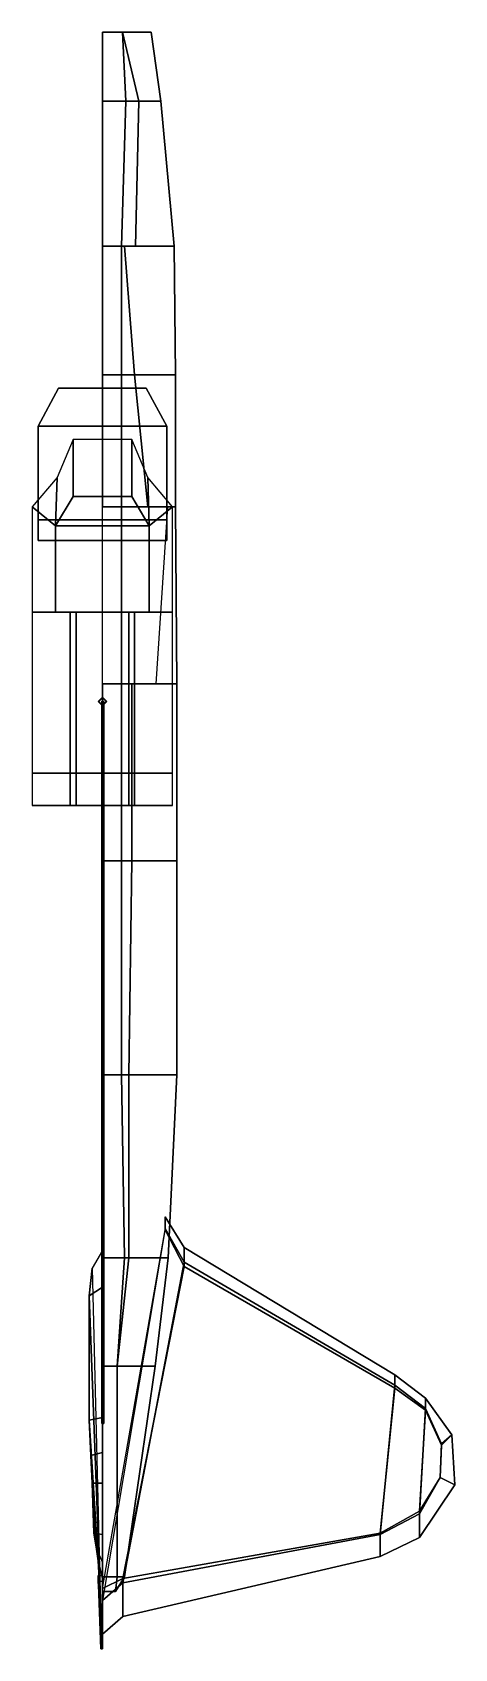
# Model space of a CAD drawing. Extents: x -0.5 to 2.4, y -6.6 to 4.5.
import ezdxf

# ---------------------------------------------------------------- set-up
doc = ezdxf.new("R2010")
doc.units = 0
doc.layers.get('0').update_dxf_attribs({"linetype": 'CONTINUOUS'})

msp = doc.modelspace()

# ---------------------------------------------------------------- linework, layer by layer
for points in [[(0.138, 4.45, 1.637), (0.16, 3.98, 1.52), (0, 3.98, 1.52), (0, 4.45, 1.63)], [(0, 4.45, 2.32), (0, 3.98, 2.44), (0.25, 3.98, 2.44), (0.138, 4.45, 2.303)], [(0.333, 4.45, 1.832), (0, 4.45, 2.32), (0.138, 4.45, 2.303), (0.333, 4.45, 2.108)], [(0.138, 4.45, 1.637), (0, 4.45, 1.63), (0, 4.45, 2.32), (0.333, 4.45, 1.832)], [(0.4, 3.98, 1.68), (0.16, 3.98, 1.52), (0.138, 4.45, 1.637), (0.333, 4.45, 1.832)], [(0.25, 3.98, 2.44), (0.4, 3.98, 2.3), (0.333, 4.45, 2.108), (0.138, 4.45, 2.303)], [(0.4, 3.98, 2.3), (0.4, 3.98, 1.68), (0.333, 4.45, 1.832), (0.333, 4.45, 2.108)], [(0, 3.98, 2.44), (0, 2.99, 2.57), (0.227, 2.99, 2.57), (0.25, 3.98, 2.44)], [(0.16, 3.98, 1.52), (0.13, 2.99, 1.37), (0, 2.99, 1.37), (0, 3.98, 1.52)], [(0.49, 2.99, 1.67), (0.13, 2.99, 1.37), (0.16, 3.98, 1.52), (0.4, 3.98, 1.68)], [(0.227, 2.99, 2.57), (0.49, 2.99, 2.33), (0.4, 3.98, 2.3), (0.25, 3.98, 2.44)], [(0.49, 2.99, 2.33), (0.49, 2.99, 1.67), (0.4, 3.98, 1.68), (0.4, 3.98, 2.3)], [(0, 2.99, 2.64), (0, 2.11, 2.74), (0.22, 2.11, 2.74), (0.15, 2.99, 2.64)], [(0.15, 2.99, 2.64), (0.227, 2.99, 2.57), (0, 2.99, 2.57), (0, 2.99, 2.64)], [(0.13, 2.99, 1.37), (0.13, 2.11, 1.39), (0, 2.11, 1.39), (0, 2.99, 1.37)], [(0.5, 2.11, 1.7), (0.13, 2.11, 1.39), (0.13, 2.99, 1.37), (0.49, 2.99, 1.67)], [(0.22, 2.11, 2.74), (0.5, 2.11, 2.34), (0.49, 2.99, 2.33), (0.15, 2.99, 2.64)], [(0.5, 2.11, 2.34), (0.5, 2.11, 1.7), (0.49, 2.99, 1.67), (0.49, 2.99, 2.33)], [(0, 2.11, 2.74), (0, 1.21, 2.83), (0.31, 1.21, 2.83), (0.22, 2.11, 2.74)], [(0.13, 2.11, 1.39), (0.13, 1.21, 1.41), (0, 1.21, 1.41), (0, 2.11, 1.39)], [(0.5, 1.21, 1.72), (0.13, 1.21, 1.41), (0.13, 2.11, 1.39), (0.5, 2.11, 1.7)], [(0.31, 1.21, 2.83), (0.5, 1.21, 2.35), (0.5, 2.11, 2.34), (0.22, 2.11, 2.74)], [(0.5, 1.21, 2.35), (0.5, 1.21, 1.72), (0.5, 2.11, 1.7), (0.5, 2.11, 2.34)], [(0.44, 1.76, 1.16), (-0.44, 1.76, 1.16), (-0.3, 2.02, 1.2), (0.3, 2.02, 1.2)], [(-0.3, 2.02, 1.2), (-0.44, 1.76, 1.16), (-0.44, 1.76, 1.64), (-0.3, 2.02, 1.64)], [(0.3, 2.02, 1.2), (-0.3, 2.02, 1.2), (-0.3, 2.02, 1.64), (0.3, 2.02, 1.64)], [(0.3, 2.02, 1.64), (0.44, 1.76, 1.64), (0.44, 1.76, 1.16), (0.3, 2.02, 1.2)], [(0.44, 1.12, 1.16), (-0.44, 1.12, 1.16), (-0.44, 1.76, 1.16), (0.44, 1.76, 1.16)], [(-0.44, 1.76, 1.16), (-0.44, 1.12, 1.16), (-0.44, 1.12, 1.64), (-0.44, 1.76, 1.64)], [(-0.2, 1.67, 2.38), (-0.31, 1.41, 2.38), (-0.32, 1.08, 3.15), (-0.2, 1.28, 3.15)], [(0.2, 1.28, 3.15), (0.2, 1.67, 2.38), (-0.2, 1.67, 2.38), (-0.2, 1.28, 3.15)], [(0.32, 1.08, 3.15), (0.31, 1.41, 2.38), (0.2, 1.67, 2.38), (0.2, 1.28, 3.15)], [(0.44, 1.76, 1.64), (0.44, 1.12, 1.64), (0.44, 1.12, 1.16), (0.44, 1.76, 1.16)], [(-0.31, 1.41, 2.38), (-0.48, 1.21, 2.38), (-0.32, 1.08, 3.15)], [(0.32, 1.08, 3.15), (0.48, 1.21, 2.38), (0.31, 1.41, 2.38), (0.32, 1.08, 3.15)], [(-0.2, 1.28, 3.15), (-0.32, 1.08, 3.15), (0.32, 1.08, 3.15), (0.2, 1.28, 3.15)], [(-0.48, 1.21, 2.38), (-0.48, 0.49, 2.38), (-0.32, 0.49, 3.15), (-0.32, 1.08, 3.15)], [(0.44, 1.12, 1.28), (-0.44, 1.12, 1.28), (-0.44, 1.12, 1.16), (0.44, 1.12, 1.16)], [(-0.44, 1.12, 1.28), (-0.44, 0.98, 1.28), (-0.44, 0.98, 1.64), (-0.44, 1.12, 1.64)], [(0.44, 0.98, 1.28), (-0.44, 0.98, 1.28), (-0.44, 1.12, 1.28), (0.44, 1.12, 1.28)], [(0.13, 1.21, 1.41), (0.13, 0, 1.44), (0, 0, 1.44), (0, 1.21, 1.41)], [(0.51, 0, 1.74), (0.13, 0, 1.44), (0.13, 1.21, 1.41), (0.5, 1.21, 1.72)], [(0.32, 0.49, 3.15), (0.48, 0.49, 2.38), (0.48, 1.21, 2.38), (0.32, 1.08, 3.15)], [(0.445, 1.21, 2.49), (0.366, 0, 2.49), (0.51, 0, 2.36), (0.5, 1.21, 2.35)], [(0.44, 1.12, 1.64), (0.44, 0.98, 1.64), (0.44, 0.98, 1.28), (0.44, 1.12, 1.28)], [(0.51, 0, 2.36), (0.51, 0, 1.74), (0.5, 1.21, 1.72), (0.5, 1.21, 2.35)], [(-0.32, 1.08, 3.15), (-0.32, 0.49, 3.15), (0.32, 0.49, 3.15), (0.32, 1.08, 3.15)], [(0.44, 0.98, 1.64), (-0.44, 0.98, 1.64), (-0.44, 0.98, 1.28), (0.44, 0.98, 1.28)], [(-0.32, 0.49, 3.15), (-0.48, 0.49, 2.38), (0.48, 0.49, 2.38), (0.32, 0.49, 3.15)], [(-0.48, 0.49, 2.38), (-0.48, -0.61, 2.38), (-0.22, -0.61, 3.05), (-0.22, 0.49, 3.05)], [(-0.22, 0.49, 3.05), (-0.22, -0.61, 3.05), (-0.18, -0.61, 3.13), (-0.18, 0.49, 3.13)], [(-0.18, 0.49, 3.13), (-0.18, -0.61, 3.13), (0.18, -0.61, 3.13), (0.18, 0.49, 3.13)], [(0.18, -0.61, 3.13), (0.22, -0.61, 3.05), (0.22, 0.49, 3.05), (0.18, 0.49, 3.13)], [(0.22, -0.61, 3.05), (0.48, -0.61, 2.38), (0.48, 0.49, 2.38), (0.22, 0.49, 3.05)], [(0, 0, 2.64), (0, -1.21, 2.64), (0.2, -1.21, 2.64), (0.2, 0, 2.64)], [(0.13, 0, 1.44), (0.13, -1.21, 1.47), (0, -1.21, 1.47), (0, 0, 1.44)], [(0.51, -1.21, 1.79), (0.13, -1.21, 1.47), (0.13, 0, 1.44), (0.51, 0, 1.74)], [(0.2, -1.21, 2.64), (0.51, -1.21, 2.36), (0.51, 0, 2.36), (0.2, 0, 2.64)], [(0.51, -1.21, 2.36), (0.51, -1.21, 1.79), (0.51, 0, 1.74), (0.51, 0, 2.36)], [(0, -0.09, 3.13), (-0.03, -0.12, 3.13), (-0.025, -0.12, 3.51), (0, -0.095, 3.51)], [(0, -0.095, 3.51), (-0.025, -0.12, 3.51), (0, -0.145, 3.51), (0.025, -0.12, 3.51)], [(0.03, -0.12, 3.13), (0, -0.09, 3.13), (0, -0.095, 3.51), (0.025, -0.12, 3.51)], [(-0.03, -0.12, 3.13), (0, -0.15, 3.13), (0, -0.145, 3.51), (-0.025, -0.12, 3.51)], [(0.01, -0.12, 3.479), (-0.005, -0.119, 3.488), (-0.005, -5.052, 3.902), (0.01, -5.053, 3.893)], [(-0.005, -0.119, 3.488), (-0.005, -0.121, 3.471), (-0.005, -5.053, 3.885), (-0.005, -5.052, 3.902)], [(-0.005, -0.121, 3.471), (0.01, -0.12, 3.479), (0.01, -5.053, 3.893), (-0.005, -5.053, 3.885)], [(0, -0.15, 3.13), (0.03, -0.12, 3.13), (0.025, -0.12, 3.51), (0, -0.145, 3.51)], [(-0.48, -0.61, 2.38), (-0.48, -0.83, 2.38), (-0.22, -0.83, 3.01), (-0.22, -0.61, 3.05)], [(-0.22, -0.61, 3.05), (-0.22, -0.83, 3.01), (-0.18, -0.83, 3.08), (-0.18, -0.61, 3.13)], [(-0.18, -0.61, 3.13), (-0.18, -0.83, 3.08), (0.18, -0.83, 3.08), (0.18, -0.61, 3.13)], [(0.18, -0.83, 3.08), (0.22, -0.83, 3.01), (0.22, -0.61, 3.05), (0.18, -0.61, 3.13)], [(0.22, -0.83, 3.01), (0.48, -0.83, 2.38), (0.48, -0.61, 2.38), (0.22, -0.61, 3.05)], [(-0.22, -0.83, 3.01), (-0.48, -0.83, 2.38), (0.48, -0.83, 2.38), (0.22, -0.83, 3.01)], [(-0.18, -0.83, 3.08), (-0.22, -0.83, 3.01), (0.22, -0.83, 3.01), (0.18, -0.83, 3.08)], [(0, -1.21, 2.64), (0, -2.67, 2.65), (0.18, -2.67, 2.65), (0.2, -1.21, 2.64)], [(0.13, -1.21, 1.47), (0.13, -2.67, 1.55), (0, -2.67, 1.55), (0, -1.21, 1.47)], [(0.51, -2.67, 1.88), (0.13, -2.67, 1.55), (0.13, -1.21, 1.47), (0.51, -1.21, 1.79)], [(0.18, -2.67, 2.65), (0.51, -2.67, 2.36), (0.51, -1.21, 2.36), (0.2, -1.21, 2.64)], [(0.51, -2.67, 2.36), (0.51, -2.67, 1.88), (0.51, -1.21, 1.79), (0.51, -1.21, 2.36)], [(0.13, -2.67, 1.55), (0.15, -3.92, 1.68), (0, -3.92, 1.68), (0, -2.67, 1.55)], [(0, -2.67, 2.65), (0, -3.92, 2.61), (0.18, -3.92, 2.61), (0.18, -2.67, 2.65)], [(0.45, -3.92, 1.95), (0.15, -3.92, 1.68), (0.13, -2.67, 1.55), (0.51, -2.67, 1.88)], [(0.18, -3.92, 2.61), (0.45, -3.92, 2.35), (0.51, -2.67, 2.36), (0.18, -2.67, 2.65)], [(0.45, -3.92, 2.35), (0.45, -3.92, 1.95), (0.51, -2.67, 1.88), (0.51, -2.67, 2.36)], [(0.43, -3.64, 2.18), (0.56, -3.85, 2.18), (0.56, -3.98, 2.03), (0.43, -3.73, 2.03)], [(0.43, -3.72, 2.33), (0.56, -3.95, 2.33), (0.56, -3.85, 2.18), (0.43, -3.64, 2.18)], [(0, -6.26, 2.35), (0.14, -6.14, 2.33), (0.56, -3.95, 2.33), (0.43, -3.72, 2.33)], [(0.56, -3.98, 2.03), (0.14, -6.11, 2.03), (0, -6.18, 2.01), (0.43, -3.73, 2.03)], [(0.56, -3.85, 2.18), (2, -4.72, 2.18), (2, -4.81, 2.04), (0.56, -3.98, 2.03)], [(0.56, -3.95, 2.33), (2, -4.79, 2.31), (2, -4.72, 2.18), (0.56, -3.85, 2.18)], [(0, -4.12, 2.74), (0, -3.87, 2.6), (-0.07, -3.99, 2.6), (-0.09, -4.18, 2.74)], [(0, -3.92, 2.61), (0, -4.66, 2.55), (0.1, -4.66, 2.55), (0.18, -3.92, 2.61)], [(0.15, -3.92, 1.68), (0.1, -4.66, 1.79), (0, -4.66, 1.79), (0, -3.92, 1.68)], [(0.1, -4.66, 2.55), (0.36, -4.66, 2.33), (0.45, -3.92, 2.35), (0.18, -3.92, 2.61)], [(0.36, -4.66, 2.02), (0.1, -4.66, 1.79), (0.15, -3.92, 1.68), (0.45, -3.92, 1.95)], [(0.14, -6.14, 2.33), (1.9, -5.81, 2.31), (2, -4.79, 2.31), (0.56, -3.95, 2.33)], [(0.36, -4.66, 2.33), (0.36, -4.66, 2.02), (0.45, -3.92, 1.95), (0.45, -3.92, 2.35)], [(-0.07, -3.99, 2.6), (-0.01, -6.41, 2.28), (-0.01, -6.31, 2.35), (-0.09, -4.18, 2.74)], [(2, -4.81, 2.04), (1.9, -5.8, 2.04), (0.14, -6.11, 2.03), (0.56, -3.98, 2.03)], [(0, -5.01, 3.94), (0, -4.12, 2.74), (-0.09, -4.18, 2.74), (-0.09, -5.03, 3.86)], [(-0.09, -4.18, 2.74), (-0.01, -6.31, 2.35), (-0.03, -5.99, 3.58), (-0.09, -5.03, 3.86)], [(0, -4.66, 2.55), (0, -6.1, 2.38), (0.1, -6.1, 2.38), (0.1, -4.66, 2.55)], [(0.1, -4.66, 1.79), (0.1, -6.1, 2.09), (0, -6.1, 2.09), (0, -4.66, 1.79)], [(0.1, -6.1, 2.38), (0.15, -6.1, 2.29), (0.36, -4.66, 2.33), (0.1, -4.66, 2.55)], [(0.15, -6.1, 2.13), (0.1, -6.1, 2.09), (0.1, -4.66, 1.79), (0.36, -4.66, 2.02)], [(0.15, -6.1, 2.29), (0.15, -6.1, 2.13), (0.36, -4.66, 2.02), (0.36, -4.66, 2.33)], [(2, -4.72, 2.18), (2.21, -4.88, 2.18), (2.21, -4.96, 2.06), (2, -4.81, 2.04)], [(2, -4.79, 2.31), (2.21, -4.95, 2.28), (2.21, -4.88, 2.18), (2, -4.72, 2.18)], [(1.9, -5.81, 2.31), (2.17, -5.67, 2.29), (2.21, -4.95, 2.28), (2, -4.79, 2.31)], [(2.21, -4.96, 2.06), (2.17, -5.65, 2.05), (1.9, -5.8, 2.04), (2, -4.81, 2.04)], [(2.17, -5.67, 2.29), (2.31, -5.42, 2.25), (2.32, -5.19, 2.25), (2.21, -4.95, 2.28)], [(2.32, -5.2, 2.07), (2.31, -5.42, 2.08), (2.17, -5.65, 2.05), (2.21, -4.96, 2.06)], [(2.21, -4.88, 2.18), (2.39, -5.13, 2.18), (2.32, -5.2, 2.07), (2.21, -4.96, 2.06)], [(2.21, -4.95, 2.28), (2.32, -5.19, 2.25), (2.39, -5.13, 2.18), (2.21, -4.88, 2.18)], [(0, -5.25, 4.08), (0, -5.01, 3.94), (-0.09, -5.03, 3.86), (-0.08, -5.27, 3.99)], [(-0.09, -5.03, 3.86), (-0.03, -5.99, 3.58), (-0.04, -5.91, 3.77), (-0.08, -5.27, 3.99)], [(2.39, -5.13, 2.18), (2.41, -5.47, 2.18), (2.31, -5.42, 2.08), (2.32, -5.2, 2.07)], [(2.32, -5.19, 2.25), (2.31, -5.42, 2.25), (2.41, -5.47, 2.18), (2.39, -5.13, 2.18)], [(0, -5.46, 4.12), (0, -5.25, 4.08), (-0.08, -5.27, 3.99), (-0.07, -5.46, 4.05)], [(-0.08, -5.27, 3.99), (-0.04, -5.91, 3.77), (-0.06, -5.8, 3.95), (-0.07, -5.46, 4.05)], [(-0.07, -5.46, 4.05), (-0.06, -5.8, 3.95), (0, -5.81, 4.02), (0, -5.46, 4.12)], [(2.17, -5.65, 2.05), (2.31, -5.42, 2.08), (2.41, -5.47, 2.18), (2.17, -5.83, 2.18)], [(2.17, -5.83, 2.18), (2.41, -5.47, 2.18), (2.31, -5.42, 2.25), (2.17, -5.67, 2.29)], [(1.9, -5.8, 2.04), (2.17, -5.65, 2.05), (2.17, -5.83, 2.18), (1.9, -5.96, 2.18)], [(1.9, -5.96, 2.18), (2.17, -5.83, 2.18), (2.17, -5.67, 2.29), (1.9, -5.81, 2.31)], [(-0.06, -5.8, 3.95), (-0.04, -5.91, 3.77), (0, -6, 3.8), (0, -5.81, 4.02)], [(0.14, -6.11, 2.03), (1.9, -5.8, 2.04), (1.9, -5.96, 2.18), (0.14, -6.37, 2.18)], [(0.14, -6.37, 2.18), (1.9, -5.96, 2.18), (1.9, -5.81, 2.31), (0.14, -6.14, 2.33)], [(-0.04, -5.91, 3.77), (-0.03, -5.99, 3.58), (0, -6.11, 3.58), (0, -6, 3.8)], [(-0.03, -5.99, 3.58), (-0.01, -6.31, 2.35), (0, -6.46, 2.35), (0, -6.11, 3.58)], [(-0.03, -6.09, 2.08), (-0.01, -6.59, 2.23), (-0.01, -6.41, 2.28), (-0.03, -6.13, 2.33)], [(0, -6.13, 2.33), (0, -6.09, 2.08), (-0.03, -6.09, 2.08), (-0.03, -6.13, 2.33)], [(0, -6.09, 2.08), (0, -6.59, 2.23), (-0.01, -6.59, 2.23), (-0.03, -6.09, 2.08)], [(0, -6.1, 2.38), (0, -6.2, 2.27), (0.09, -6.2, 2.27), (0.1, -6.1, 2.38)], [(0.1, -6.1, 2.09), (0.09, -6.2, 2.2), (0, -6.2, 2.2), (0, -6.1, 2.09)], [(0, -6.18, 2.01), (0.14, -6.11, 2.03), (0.14, -6.37, 2.18), (0, -6.49, 2.18)], [(0, -6.49, 2.18), (0.14, -6.37, 2.18), (0.14, -6.14, 2.33), (0, -6.26, 2.35)], [(0.09, -6.2, 2.27), (0.09, -6.2, 2.2), (0.15, -6.1, 2.13), (0.15, -6.1, 2.29)], [(0.09, -6.2, 2.27), (0.09, -6.2, 2.27), (0.15, -6.1, 2.29), (0.1, -6.1, 2.38)], [(0.09, -6.2, 2.2), (0.09, -6.2, 2.2), (0.1, -6.1, 2.09), (0.15, -6.1, 2.13)], [(0, -6.2, 2.27), (0, -6.2, 2.2), (0.09, -6.2, 2.2), (0.09, -6.2, 2.27)], [(-0.01, -6.31, 2.35), (-0.01, -6.41, 2.28), (0, -6.5, 2.28), (0, -6.46, 2.35)], [(-0.01, -6.41, 2.28), (-0.01, -6.59, 2.23), (0, -6.59, 2.23), (0, -6.5, 2.28)]]:
    msp.add_3dface(points)

doc.saveas('drawing.dxf')
